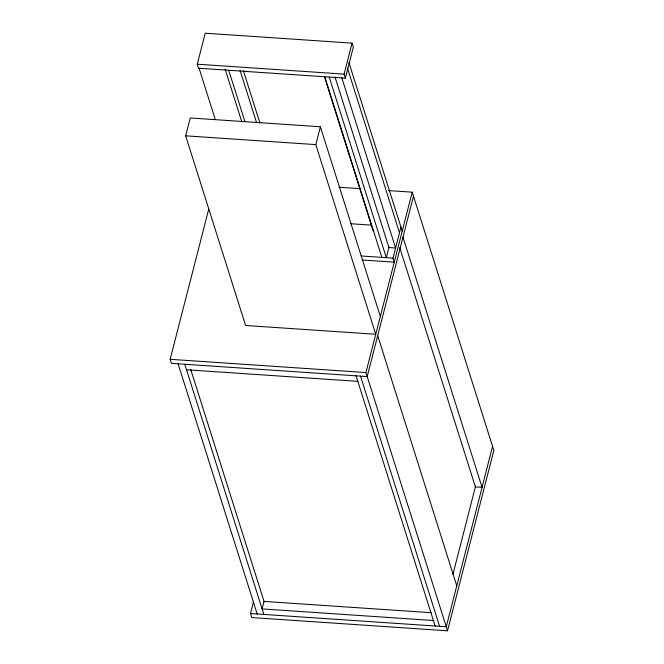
<?xml version="1.0" encoding="UTF-8"?>
<svg xmlns="http://www.w3.org/2000/svg" width="664" height="664" viewBox="0 0 664 664"><rect width="100%" height="100%" fill="white"/><g stroke="black" fill="none" stroke-linecap="round" stroke-linejoin="round"><path stroke-width="1" d="M197.266 64.2L205.226 33.2L352.044 43.127L353.323 47.161L345.363 78.161L198.544 68.234L197.266 64.2L344.085 74.127L345.363 78.161M320.388 126.774L315.807 144.619L375.741 334.274L245.605 325.476L185.671 135.821L190.253 117.968L320.388 126.774L380.323 316.421M413.506 196.212L367.192 376.588L171.428 363.349L170.158 359.315L208.753 209.002M344.085 74.127L352.044 43.127M388.531 190.576L412.228 192.178L493.842 450.433L447.536 630.8L251.772 617.561L250.494 613.528L253.582 601.501M389.062 246.95L386.307 257.682L329.236 77.082M362.37 260.006L394.258 262.164L392.98 258.13L400.94 227.129M447.536 630.8L365.914 372.546L412.228 192.178M452.964 574.202L475.607 486.023M492.572 446.391L446.258 626.766L250.494 613.528M185.671 135.821L315.807 144.619M339.072 187.231L360.71 188.692M350.542 223.718L371.11 225.113M361.091 255.972L392.98 258.13M170.158 359.315L365.914 372.546M186.518 369.765L357.813 381.343M431.193 612.706L264.031 601.401L262.106 608.913L433.393 620.5M348.857 62.325L402.218 231.163M402.99 237.156L482.056 487.334L475.382 486.886L399.753 247.581M347.446 68.085L399.496 232.765M341.669 77.397L395.586 247.996L388.913 247.547L334.996 76.949M324.787 76.783L381.858 257.375M324.513 77.032L373.168 230.989M377.7 335.644L456.766 585.822M360.519 376.131L439.585 626.31M356.07 375.832L435.136 626.011M243.364 70.641L259.898 122.948M240.044 70.359L256.578 122.657M228.74 70.351L244.958 121.661M225.113 69.081L241.646 121.379M199.1 68.284L215.319 119.603M190.767 369.591L264.214 601.974M184.783 364.254L263.849 614.432M178.101 363.797L257.175 613.976"/></g></svg>
